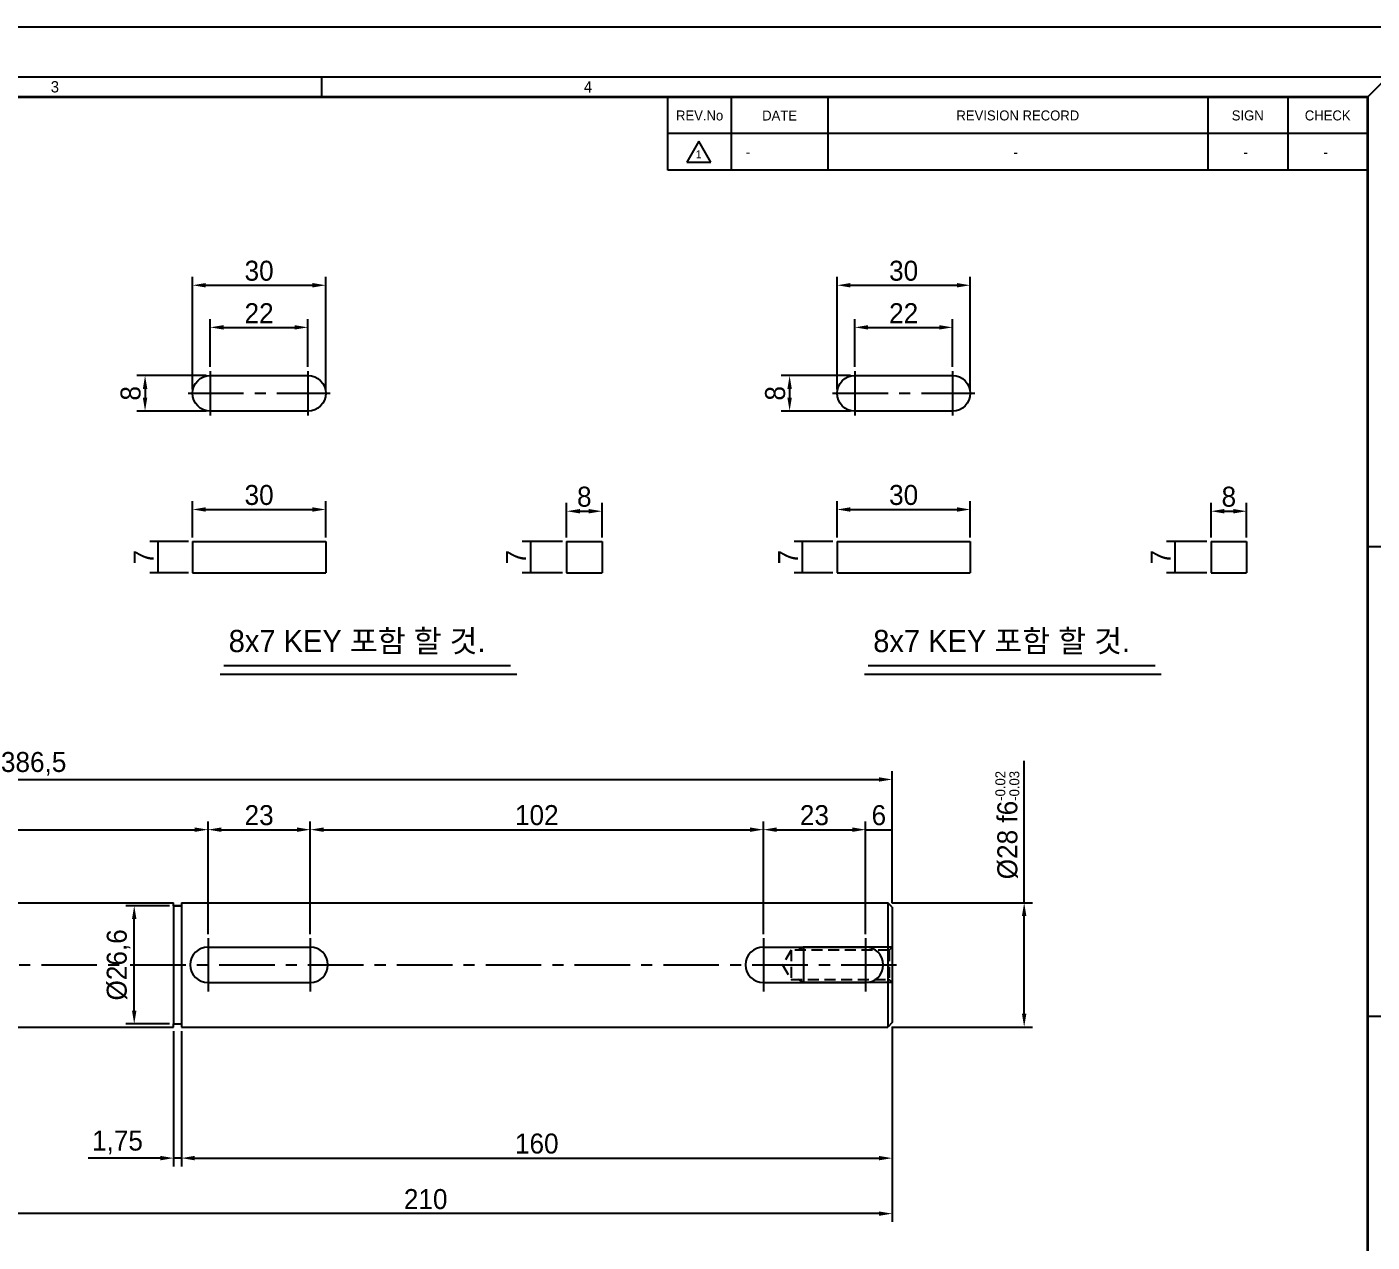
# Model space of a CAD drawing. Header units: inches. Extents: x 0 to 23821, y 0 to 11279.
# Drawn here: x 17371.7 to 17674.5, y 171.9 to 445.5 of the extents above; entities that cross this region are included whole.
import ezdxf

# ---------------------------------------------------------------- set-up
doc = ezdxf.new("R2010")
doc.units = ezdxf.units.IN
doc.header["$LTSCALE"] = 10
doc.header["$MEASUREMENT"] = 0
doc.linetypes.add('CENTER', pattern=[2, 1.25, -0.25, 0.25, -0.25])
doc.linetypes.add('HIDDEN', pattern=[0.375, 0.25, -0.125])
doc.layers.get('Defpoints').update_dxf_attribs({"color": 8})
for name, color, linetype in [('11', 1, 'CENTER'), ('22', 2, 'HIDDEN'), ('44', 4, 'Continuous'), ('T', 3, 'Continuous')]:
    doc.layers.add(name, color=color, linetype=linetype)
doc.styles.add('SCI', font='')
doc.styles.get('SCI').set_extended_font_data('Gulim')
doc.dimstyles.new('SCH', dxfattribs={"dimtxt": 2.5, "dimasz": 2, "dimexe": 1.25, "dimexo": 0.625, "dimtad": 1, "dimdec": 8, "dimtxsty": 'SCI', "dimcen": 2.5, "dimclrd": 4, "dimclre": 4, "dimclrt": 7, "dimadec": 8, "dimazin": 2, "dimtfac": 1, "dimtdec": 8, "dimtmove": 0, "dimatfit": 3, "dimfxl": 1, "dimarcsym": 0})
doc.dimstyles.new('SCH$0', dxfattribs={"dimtxt": 2.5, "dimasz": 2, "dimexe": 1.25, "dimexo": 0.625, "dimtad": 1, "dimdec": 3, "dimtxsty": 'SCI', "dimcen": 2.5, "dimclrd": 4, "dimclre": 4, "dimclrt": 7, "dimadec": 8, "dimazin": 2, "dimtfac": 1, "dimtdec": 3, "dimtmove": 0, "dimatfit": 3, "dimfxl": 1, "dimarcsym": 0})

# ---------------------------------------------------------------- blocks, each defined once
blk = doc.blocks.new('A$C9cea946e')
blk.add_lwpolyline([(0, 11, 1), (-8, 11), (-8, -11, 1), (0, -11)], format="xyb", close=True)
at = {"layer": '11'}
for p, q in [((-4, 16), (-4, -16)), ((-9, 11), (1, 11)), ((-9, -11), (1, -11))]:
    blk.add_line(p, q, dxfattribs=at)
blk = doc.blocks.new('A$C599a7360')
for p, q in [((-14, -177.5), (-14, -222.75)), ((14, -177.5), (14, -222.75)), ((-13.3, -222.75), (-13.3, -224.5)), ((13.3, -222.75), (-13.3, -222.75)), ((13.3, -222.75), (13.3, -224.5)), ((-14, -224.5), (-14, -383.5)), ((13.3, -224.5), (-13.3, -224.5)), ((14, -224.5), (13.3, -224.5)), ((14, -224.5), (14, -383.5)), ((-4, -230.5), (-4, -253.5)), ((4, -230.5), (4, -253.5)), ((-4, -355.5), (-4, -378.5)), ((4, -355.5), (4, -378.5)), ((14, -383.5), (-14, -383.5)), ((-13, -384.5), (-14, -383.5)), ((13, -384.5), (-13, -384.5)), ((13, -384.5), (14, -383.5))]:
    blk.add_line(p, q)
for points in [[(-14, -222.75), (-13.3, -222.75), (-13.3, -224.5), (-14, -224.5)], [(13.3, -224.5), (13.3, -222.75), (14, -222.75)]]:
    blk.add_lwpolyline(points)
for centre, start, end in [((0, -230.5), 0, 180), ((0, -253.5), 180, 0), ((0, -355.5), 0, 180), ((0, -378.5), 180, 0)]:
    blk.add_arc(centre, 4, start, end)
at = {"layer": '11'}
for p, q in [((0, 7), (0, -385.5)), ((6, -230.5), (-6, -230.5)), ((6, -253.5), (-6, -253.5)), ((6, -355.5), (-6, -355.5)), ((6, -378.5), (-6, -378.5))]:
    blk.add_line(p, q, dxfattribs=at)
at = {"layer": '22'}
for p, q in [((0, -359.81), (-3.32, -361.73)), ((3.32, -361.73), (0, -359.81)), ((3.32, -361.73), (-3.32, -361.73)), ((-3.32, -361.73), (-3.32, -383.82)), ((3.32, -383.82), (3.32, -361.73)), ((-4, -384.5), (-3.32, -383.82)), ((3.32, -383.82), (-3.32, -383.82)), ((3.32, -383.82), (4, -384.5))]:
    blk.add_line(p, q, dxfattribs=at)
at = {"layer": 'T'}
for p, q in [((-4, -364.5), (-3.32, -363.33)), ((4, -364.5), (3.32, -363.33)), ((4, -364.5), (-4, -364.5)), ((-4, -384.5), (-4, -364.5)), ((4, -384.5), (4, -364.5))]:
    blk.add_line(p, q, dxfattribs=at)
blk = doc.blocks.new('A$C5b8731fd')
for p, q in [((0, 0), (-2.25, -3.9)), ((2.25, -3.9), (0, 0)), ((-2.25, -3.9), (2.25, -3.9))]:
    blk.add_line(p, q)
blk = doc.blocks.new('SECHANG REV')
at = {"color": 7}
blk.add_line((-52.5, 0), (-52.5, 5.5), dxfattribs=at)
at = {"color": 3}
for p, q in [((-43, 5.5), (-43, 0)), ((-28.5, 5.5), (-28.5, 0)), ((28.5, 5.5), (28.5, 0)), ((40.5, 5.5), (40.5, 0)), ((52.5, 5.5), (52.5, 0))]:
    blk.add_line(p, q, dxfattribs=at)
blk.add_line((52.5, 0), (-52.5, 0))
blk = doc.blocks.new('A$C0ce16c84')
at = {"color": 3}
blk.add_line((0, 0), (105, 0), dxfattribs=at)
blk.add_blockref('SECHANG REV', (52.5, -5.5))
at = {"char_height": 1.5, "attachment_point": 5, "style": 'SCI'}
for s, insert, width in [('REVISION RECORD', (52.5, -2.8), 57), ('SIGN', (87, -2.8), 12), ('CHECK', (99, -2.8), 12), ('REV.No', (4.75, -2.8), 9.5), ('DATE', (16.75, -2.8), 14.5)]:
    blk.add_mtext(s, dxfattribs=dict(at, insert=insert, width=width))
blk = doc.blocks.new('A$C82e70aa9')
at = {"color": 2}
for p, q in [((252, -7.5), (252, -10.5)), ((412, -7.5), (409, -10.5))]:
    blk.add_line(p, q, dxfattribs=at)
at = {"color": 3}
blk.add_line((304, -10.5), (409, -10.5), dxfattribs=at)
for p, q in [((409, -78), (412, -78)), ((412, -148.5), (409, -148.5))]:
    blk.add_line(p, q)
at = {"color": 1}
blk.add_lwpolyline([(0, 0), (420, 0), (420, -297), (0, -297)], close=True, dxfattribs=at)
at = {"color": 2}
blk.add_lwpolyline([(12, -7.5), (412, -7.5), (412, -289.5), (12, -289.5)], close=True, dxfattribs=at)
at = {"const_width": 0.4}
blk.add_lwpolyline([(15, -10.5), (409, -10.5), (409, -286.5), (15, -286.5)], close=True, dxfattribs=at)
at = {"color": 2, "char_height": 1.7, "width": 80, "attachment_point": 5, "style": 'SCI'}
for s, insert in [('3', (212, -9)), ('4', (292, -9))]:
    blk.add_mtext(s, dxfattribs=dict(at, insert=insert))
blk = doc.blocks.new('*D471')
at = {"color": 4, "lineweight": -2, "transparency": 16777216}
for p, q in [((17300.97, 242.28), (17300.97, 266.65)), ((17412.47, 241.28), (17412.47, 266.65)), ((17303.97, 264.78), (17409.47, 264.78))]:
    blk.add_line(p, q, dxfattribs=at)
at = {"color": 4, "transparency": 16777216}
for points in [[(17303.97, 265.28), (17303.97, 264.28), (17300.97, 264.78)], [(17409.47, 265.28), (17409.47, 264.28), (17412.47, 264.78)]]:
    blk.add_solid(points, dxfattribs=at)
at = {"layer": 'Defpoints', "color": 0, "transparency": 16777216}
for p in [(17412.47, 264.78), (17300.97, 241.34), (17412.47, 240.34)]:
    blk.add_point(p, dxfattribs=at)
at = {"color": 7, "transparency": 16777216, "insert": (17356.72, 268.3), "char_height": 4.5, "attachment_point": 5, "style": 'SCI'}
blk.add_mtext('111,5', dxfattribs=at)
blk = doc.blocks.new('*D472')
at = {"color": 4, "lineweight": -2, "transparency": 16777216}
for p, q in [((17412.47, 241.28), (17412.47, 266.65)), ((17435.47, 241.28), (17435.47, 266.65)), ((17415.47, 264.78), (17432.47, 264.78))]:
    blk.add_line(p, q, dxfattribs=at)
at = {"color": 4, "transparency": 16777216}
for points in [[(17415.47, 265.28), (17415.47, 264.28), (17412.47, 264.78)], [(17432.47, 265.28), (17432.47, 264.28), (17435.47, 264.78)]]:
    blk.add_solid(points, dxfattribs=at)
at = {"layer": 'Defpoints', "color": 0, "transparency": 16777216}
for p in [(17435.47, 264.78), (17412.47, 240.34), (17435.47, 240.34)]:
    blk.add_point(p, dxfattribs=at)
at = {"color": 7, "transparency": 16777216, "insert": (17423.97, 268.02), "char_height": 4.5, "attachment_point": 5, "style": 'SCI'}
blk.add_mtext('23', dxfattribs=at)
blk = doc.blocks.new('*D473')
at = {"color": 4, "lineweight": -2, "transparency": 16777216}
for p, q in [((17435.47, 241.28), (17435.47, 266.65)), ((17537.47, 241.28), (17537.47, 266.65)), ((17438.47, 264.78), (17534.47, 264.78))]:
    blk.add_line(p, q, dxfattribs=at)
at = {"color": 4, "transparency": 16777216}
for points in [[(17438.47, 265.28), (17438.47, 264.28), (17435.47, 264.78)], [(17534.47, 265.28), (17534.47, 264.28), (17537.47, 264.78)]]:
    blk.add_solid(points, dxfattribs=at)
at = {"layer": 'Defpoints', "color": 0, "transparency": 16777216}
for p in [(17537.47, 264.78), (17435.47, 240.34), (17537.47, 240.34)]:
    blk.add_point(p, dxfattribs=at)
at = {"color": 7, "transparency": 16777216, "insert": (17486.47, 268.03), "char_height": 4.5, "attachment_point": 5, "style": 'SCI'}
blk.add_mtext('102', dxfattribs=at)
blk = doc.blocks.new('*D474')
at = {"color": 4, "lineweight": -2, "transparency": 16777216}
for p, q in [((17537.47, 241.28), (17537.47, 266.65)), ((17560.47, 241.28), (17560.47, 266.65)), ((17540.47, 264.78), (17557.47, 264.78))]:
    blk.add_line(p, q, dxfattribs=at)
at = {"color": 4, "transparency": 16777216}
for points in [[(17540.47, 265.28), (17540.47, 264.28), (17537.47, 264.78)], [(17557.47, 265.28), (17557.47, 264.28), (17560.47, 264.78)]]:
    blk.add_solid(points, dxfattribs=at)
at = {"layer": 'Defpoints', "color": 0, "transparency": 16777216}
for p in [(17560.47, 264.78), (17537.47, 240.34), (17560.47, 240.34)]:
    blk.add_point(p, dxfattribs=at)
at = {"color": 7, "transparency": 16777216, "insert": (17548.97, 268.02), "char_height": 4.5, "attachment_point": 5, "style": 'SCI'}
blk.add_mtext('23', dxfattribs=at)
blk = doc.blocks.new('*D475')
at = {"color": 4, "lineweight": -2, "transparency": 16777216}
for p, q in [((17560.47, 241.28), (17560.47, 266.65)), ((17566.47, 248.28), (17566.47, 266.65)), ((17560.47, 264.78), (17566.47, 264.78))]:
    blk.add_line(p, q, dxfattribs=at)
at = {"layer": 'Defpoints', "color": 0, "transparency": 16777216}
for p in [(17566.47, 264.78), (17566.47, 247.34), (17560.47, 240.34)]:
    blk.add_point(p, dxfattribs=at)
at = {"color": 7, "transparency": 16777216, "insert": (17563.47, 268.02), "char_height": 4.5, "attachment_point": 5, "style": 'SCI'}
blk.add_mtext('6', dxfattribs=at)
blk = doc.blocks.new('*D476')
at = {"color": 4, "lineweight": -2, "transparency": 16777216}
for p, q in [((17179.97, 251.78), (17179.97, 277.95)), ((17182.97, 276.08), (17563.47, 276.08)), ((17566.47, 248.28), (17566.47, 277.95))]:
    blk.add_line(p, q, dxfattribs=at)
at = {"color": 4, "transparency": 16777216}
for points in [[(17182.97, 276.58), (17182.97, 275.58), (17179.97, 276.08)], [(17563.47, 276.58), (17563.47, 275.58), (17566.47, 276.08)]]:
    blk.add_solid(points, dxfattribs=at)
at = {"layer": 'Defpoints', "color": 0, "transparency": 16777216}
for p in [(17566.47, 276.08), (17179.97, 250.84), (17566.47, 247.34)]:
    blk.add_point(p, dxfattribs=at)
at = {"color": 7, "transparency": 16777216, "insert": (17373.22, 279.6), "char_height": 4.5, "attachment_point": 5, "style": 'SCI'}
blk.add_mtext('386,5', dxfattribs=at)
blk = doc.blocks.new('*D477')
at = {"color": 4, "lineweight": -2, "transparency": 16777216}
for p, q in [((17404.72, 219.4), (17404.72, 188.97)), ((17406.47, 219.4), (17406.47, 188.97)), ((17401.72, 190.84), (17385.46, 190.84)), ((17406.47, 190.84), (17404.72, 190.84)), ((17409.47, 190.84), (17412.47, 190.84))]:
    blk.add_line(p, q, dxfattribs=at)
at = {"color": 4, "transparency": 16777216}
for points in [[(17401.72, 191.34), (17401.72, 190.34), (17404.72, 190.84)], [(17409.47, 191.34), (17409.47, 190.34), (17406.47, 190.84)]]:
    blk.add_solid(points, dxfattribs=at)
at = {"layer": 'Defpoints', "color": 0, "transparency": 16777216}
for p in [(17404.72, 220.34), (17406.47, 220.34), (17404.72, 190.84)]:
    blk.add_point(p, dxfattribs=at)
at = {"color": 7, "transparency": 16777216, "insert": (17392.09, 194.37), "char_height": 4.5, "attachment_point": 5, "style": 'SCI'}
blk.add_mtext('1,75', dxfattribs=at)
blk = doc.blocks.new('*D478')
at = {"color": 4, "lineweight": -2, "transparency": 16777216}
for p, q in [((17406.47, 219.4), (17406.47, 188.97)), ((17566.47, 220.4), (17566.47, 188.97)), ((17409.47, 190.84), (17563.47, 190.84))]:
    blk.add_line(p, q, dxfattribs=at)
at = {"color": 4, "transparency": 16777216}
for points in [[(17409.47, 191.34), (17409.47, 190.34), (17406.47, 190.84)], [(17563.47, 191.34), (17563.47, 190.34), (17566.47, 190.84)]]:
    blk.add_solid(points, dxfattribs=at)
at = {"layer": 'Defpoints', "color": 0, "transparency": 16777216}
for p in [(17566.47, 221.34), (17406.47, 220.34), (17566.47, 190.84)]:
    blk.add_point(p, dxfattribs=at)
at = {"color": 7, "transparency": 16777216, "insert": (17486.47, 194.09), "char_height": 4.5, "attachment_point": 5, "style": 'SCI'}
blk.add_mtext('160', dxfattribs=at)
blk = doc.blocks.new('*D479')
at = {"color": 4, "lineweight": -2, "transparency": 16777216}
for p, q in [((17566.47, 220.4), (17566.47, 176.46)), ((17356.47, 215.9), (17356.47, 176.46)), ((17563.47, 178.34), (17359.47, 178.34))]:
    blk.add_line(p, q, dxfattribs=at)
at = {"color": 4, "transparency": 16777216}
for points in [[(17359.47, 178.84), (17359.47, 177.84), (17356.47, 178.34)], [(17563.47, 178.84), (17563.47, 177.84), (17566.47, 178.34)]]:
    blk.add_solid(points, dxfattribs=at)
at = {"layer": 'Defpoints', "color": 0, "transparency": 16777216}
for p in [(17566.47, 221.34), (17356.47, 216.84), (17356.47, 178.34)]:
    blk.add_point(p, dxfattribs=at)
at = {"color": 7, "transparency": 16777216, "insert": (17461.47, 181.59), "char_height": 4.5, "attachment_point": 5, "style": 'SCI'}
blk.add_mtext('210', dxfattribs=at)
blk = doc.blocks.new('*D482')
at = {"color": 4, "lineweight": -2, "transparency": 16777216}
for p, q in [((17403.79, 247.64), (17393.98, 247.64)), ((17395.86, 224.04), (17395.86, 244.64)), ((17403.79, 221.04), (17393.98, 221.04))]:
    blk.add_line(p, q, dxfattribs=at)
at = {"color": 4, "transparency": 16777216}
for points in [[(17395.36, 244.64), (17396.36, 244.64), (17395.86, 247.64)], [(17395.36, 224.04), (17396.36, 224.04), (17395.86, 221.04)]]:
    blk.add_solid(points, dxfattribs=at)
at = {"layer": 'Defpoints', "color": 0, "transparency": 16777216}
for p in [(17395.86, 247.64), (17404.72, 247.64), (17404.72, 221.04)]:
    blk.add_point(p, dxfattribs=at)
at = {"color": 7, "transparency": 16777216, "insert": (17392.34, 234.34), "char_height": 4.5, "attachment_point": 5, "rotation": 90, "style": 'SCI'}
blk.add_mtext('%%C26,6', dxfattribs=at)
blk = doc.blocks.new('*D483')
at = {"color": 4, "lineweight": -2, "transparency": 16777216}
for p, q in [((17596.18, 248.34), (17596.18, 280.27)), ((17566.41, 248.34), (17598.05, 248.34)), ((17596.18, 223.34), (17596.18, 245.34)), ((17566.41, 220.34), (17598.05, 220.34))]:
    blk.add_line(p, q, dxfattribs=at)
at = {"color": 4, "transparency": 16777216}
for points in [[(17595.68, 245.34), (17596.68, 245.34), (17596.18, 248.34)], [(17595.68, 223.34), (17596.68, 223.34), (17596.18, 220.34)]]:
    blk.add_solid(points, dxfattribs=at)
at = {"layer": 'Defpoints', "color": 0, "transparency": 16777216}
for p in [(17565.47, 248.34), (17596.18, 248.34), (17565.47, 220.34)]:
    blk.add_point(p, dxfattribs=at)
at = {"color": 7, "transparency": 16777216, "insert": (17592.39, 265.8), "char_height": 4.5, "attachment_point": 5, "rotation": 90, "style": 'SCI'}
blk.add_mtext('\\A1;%%C28{\\H1.00x; f6{\\H0.5x;\\S-0.02^ -0.03;}}', dxfattribs=at)
blk = doc.blocks.new('*D503')
at = {"color": 4, "lineweight": -2, "transparency": 16777216}
for p, q in [((17412.97, 368.95), (17412.97, 379.73)), ((17434.97, 368.95), (17434.97, 379.73)), ((17415.97, 377.86), (17431.97, 377.86))]:
    blk.add_line(p, q, dxfattribs=at)
at = {"color": 4, "transparency": 16777216}
for points in [[(17415.97, 378.36), (17415.97, 377.36), (17412.97, 377.86)], [(17431.97, 378.36), (17431.97, 377.36), (17434.97, 377.86)]]:
    blk.add_solid(points, dxfattribs=at)
at = {"layer": 'Defpoints', "color": 0, "transparency": 16777216}
for p in [(17434.97, 377.86), (17412.97, 368.01), (17434.97, 368.01)]:
    blk.add_point(p, dxfattribs=at)
at = {"color": 7, "transparency": 16777216, "insert": (17423.97, 381.05), "char_height": 4.5, "attachment_point": 5, "style": 'SCI'}
blk.add_mtext('22', dxfattribs=at)
blk = doc.blocks.new('*D504')
at = {"color": 4, "lineweight": -2, "transparency": 16777216}
for p, q in [((17408.97, 363.95), (17408.97, 389.22)), ((17438.97, 363.95), (17438.97, 389.22)), ((17411.97, 387.34), (17435.97, 387.34))]:
    blk.add_line(p, q, dxfattribs=at)
at = {"color": 4, "transparency": 16777216}
for points in [[(17411.97, 387.84), (17411.97, 386.84), (17408.97, 387.34)], [(17435.97, 387.84), (17435.97, 386.84), (17438.97, 387.34)]]:
    blk.add_solid(points, dxfattribs=at)
at = {"layer": 'Defpoints', "color": 0, "transparency": 16777216}
for p in [(17438.97, 387.34), (17408.97, 363.01), (17438.97, 363.01)]:
    blk.add_point(p, dxfattribs=at)
at = {"color": 7, "transparency": 16777216, "insert": (17423.97, 390.58), "char_height": 4.5, "attachment_point": 5, "style": 'SCI'}
blk.add_mtext('30', dxfattribs=at)
blk = doc.blocks.new('*D505')
at = {"color": 4, "lineweight": -2, "transparency": 16777216}
for p, q in [((17412.04, 367.01), (17396.43, 367.01)), ((17398.3, 364.01), (17398.3, 362.01)), ((17412.04, 359.01), (17396.43, 359.01))]:
    blk.add_line(p, q, dxfattribs=at)
at = {"color": 4, "transparency": 16777216}
for points in [[(17397.8, 364.01), (17398.8, 364.01), (17398.3, 367.01)], [(17397.8, 362.01), (17398.8, 362.01), (17398.3, 359.01)]]:
    blk.add_solid(points, dxfattribs=at)
at = {"layer": 'Defpoints', "color": 0, "transparency": 16777216}
for p in [(17412.97, 367.01), (17398.3, 359.01), (17412.97, 359.01)]:
    blk.add_point(p, dxfattribs=at)
at = {"color": 7, "transparency": 16777216, "insert": (17395.06, 363.01), "char_height": 4.5, "attachment_point": 5, "rotation": 90, "style": 'SCI'}
blk.add_mtext('8', dxfattribs=at)
blk = doc.blocks.new('*D506')
at = {"color": 4, "lineweight": -2, "transparency": 16777216}
for p, q in [((17408.97, 330.56), (17408.97, 338.73)), ((17411.97, 336.86), (17435.97, 336.86)), ((17438.97, 330.56), (17438.97, 338.73))]:
    blk.add_line(p, q, dxfattribs=at)
at = {"color": 4, "transparency": 16777216}
for points in [[(17411.97, 337.36), (17411.97, 336.36), (17408.97, 336.86)], [(17435.97, 337.36), (17435.97, 336.36), (17438.97, 336.86)]]:
    blk.add_solid(points, dxfattribs=at)
at = {"layer": 'Defpoints', "color": 0, "transparency": 16777216}
for p in [(17438.97, 336.86), (17408.97, 329.62), (17438.97, 329.62)]:
    blk.add_point(p, dxfattribs=at)
at = {"color": 7, "transparency": 16777216, "insert": (17423.97, 340.1), "char_height": 4.5, "attachment_point": 5, "style": 'SCI'}
blk.add_mtext('30', dxfattribs=at)
blk = doc.blocks.new('*D507')
at = {"color": 4, "lineweight": -2, "transparency": 16777216}
for p, q in [((17408.04, 329.62), (17399.34, 329.62)), ((17401.22, 322.62), (17401.22, 329.62)), ((17408.04, 322.62), (17399.34, 322.62))]:
    blk.add_line(p, q, dxfattribs=at)
at = {"layer": 'Defpoints', "color": 0, "transparency": 16777216}
for p in [(17401.22, 329.62), (17408.97, 329.62), (17408.97, 322.62)]:
    blk.add_point(p, dxfattribs=at)
at = {"color": 7, "transparency": 16777216, "insert": (17397.97, 326.12), "char_height": 4.5, "attachment_point": 5, "rotation": 90, "style": 'SCI'}
blk.add_mtext('7', dxfattribs=at)
blk = doc.blocks.new('*D508')
at = {"color": 4, "lineweight": -2, "transparency": 16777216}
for p, q in [((17493.17, 330.56), (17493.17, 338.34)), ((17496.17, 336.47), (17498.17, 336.47)), ((17501.17, 330.56), (17501.17, 338.34))]:
    blk.add_line(p, q, dxfattribs=at)
at = {"color": 4, "transparency": 16777216}
for points in [[(17496.17, 336.97), (17496.17, 335.97), (17493.17, 336.47)], [(17498.17, 336.97), (17498.17, 335.97), (17501.17, 336.47)]]:
    blk.add_solid(points, dxfattribs=at)
at = {"layer": 'Defpoints', "color": 0, "transparency": 16777216}
for p in [(17501.17, 336.47), (17493.17, 329.62), (17501.17, 329.62)]:
    blk.add_point(p, dxfattribs=at)
at = {"color": 7, "transparency": 16777216, "insert": (17497.17, 339.71), "char_height": 4.5, "attachment_point": 5, "style": 'SCI'}
blk.add_mtext('8', dxfattribs=at)
blk = doc.blocks.new('*D509')
at = {"color": 4, "lineweight": -2, "transparency": 16777216}
for p, q in [((17492.23, 329.62), (17483.16, 329.62)), ((17485.04, 329.62), (17485.04, 322.62)), ((17492.23, 322.62), (17483.16, 322.62))]:
    blk.add_line(p, q, dxfattribs=at)
at = {"layer": 'Defpoints', "color": 0, "transparency": 16777216}
for p in [(17493.17, 329.62), (17485.04, 322.62), (17493.17, 322.62)]:
    blk.add_point(p, dxfattribs=at)
at = {"color": 7, "transparency": 16777216, "insert": (17481.79, 326.12), "char_height": 4.5, "attachment_point": 5, "rotation": 90, "style": 'SCI'}
blk.add_mtext('7', dxfattribs=at)
blk = doc.blocks.new('*D514')
at = {"color": 4, "lineweight": -2, "transparency": 16777216}
for p, q in [((17558.05, 368.95), (17558.05, 379.73)), ((17580.05, 368.95), (17580.05, 379.73)), ((17561.05, 377.86), (17577.05, 377.86))]:
    blk.add_line(p, q, dxfattribs=at)
at = {"color": 4, "transparency": 16777216}
for points in [[(17561.05, 378.36), (17561.05, 377.36), (17558.05, 377.86)], [(17577.05, 378.36), (17577.05, 377.36), (17580.05, 377.86)]]:
    blk.add_solid(points, dxfattribs=at)
at = {"layer": 'Defpoints', "color": 0, "transparency": 16777216}
for p in [(17580.05, 377.86), (17558.05, 368.01), (17580.05, 368.01)]:
    blk.add_point(p, dxfattribs=at)
at = {"color": 7, "transparency": 16777216, "insert": (17569.05, 381.05), "char_height": 4.5, "attachment_point": 5, "style": 'SCI'}
blk.add_mtext('22', dxfattribs=at)
blk = doc.blocks.new('*D515')
at = {"color": 4, "lineweight": -2, "transparency": 16777216}
for p, q in [((17554.05, 363.95), (17554.05, 389.22)), ((17584.05, 363.95), (17584.05, 389.22)), ((17557.05, 387.34), (17581.05, 387.34))]:
    blk.add_line(p, q, dxfattribs=at)
at = {"color": 4, "transparency": 16777216}
for points in [[(17557.05, 387.84), (17557.05, 386.84), (17554.05, 387.34)], [(17581.05, 387.84), (17581.05, 386.84), (17584.05, 387.34)]]:
    blk.add_solid(points, dxfattribs=at)
at = {"layer": 'Defpoints', "color": 0, "transparency": 16777216}
for p in [(17584.05, 387.34), (17554.05, 363.01), (17584.05, 363.01)]:
    blk.add_point(p, dxfattribs=at)
at = {"color": 7, "transparency": 16777216, "insert": (17569.05, 390.58), "char_height": 4.5, "attachment_point": 5, "style": 'SCI'}
blk.add_mtext('30', dxfattribs=at)
blk = doc.blocks.new('*D516')
at = {"color": 4, "lineweight": -2, "transparency": 16777216}
for p, q in [((17557.12, 367.01), (17541.51, 367.01)), ((17543.38, 364.01), (17543.38, 362.01)), ((17557.12, 359.01), (17541.51, 359.01))]:
    blk.add_line(p, q, dxfattribs=at)
at = {"color": 4, "transparency": 16777216}
for points in [[(17542.88, 364.01), (17543.88, 364.01), (17543.38, 367.01)], [(17542.88, 362.01), (17543.88, 362.01), (17543.38, 359.01)]]:
    blk.add_solid(points, dxfattribs=at)
at = {"layer": 'Defpoints', "color": 0, "transparency": 16777216}
for p in [(17558.05, 367.01), (17543.38, 359.01), (17558.05, 359.01)]:
    blk.add_point(p, dxfattribs=at)
at = {"color": 7, "transparency": 16777216, "insert": (17540.14, 363.01), "char_height": 4.5, "attachment_point": 5, "rotation": 90, "style": 'SCI'}
blk.add_mtext('8', dxfattribs=at)
blk = doc.blocks.new('*D510')
at = {"color": 4, "lineweight": -2, "transparency": 16777216}
for p, q in [((17554.05, 330.56), (17554.05, 338.73)), ((17557.05, 336.86), (17581.05, 336.86)), ((17584.05, 330.56), (17584.05, 338.73))]:
    blk.add_line(p, q, dxfattribs=at)
at = {"color": 4, "transparency": 16777216}
for points in [[(17557.05, 337.36), (17557.05, 336.36), (17554.05, 336.86)], [(17581.05, 337.36), (17581.05, 336.36), (17584.05, 336.86)]]:
    blk.add_solid(points, dxfattribs=at)
at = {"layer": 'Defpoints', "color": 0, "transparency": 16777216}
for p in [(17584.05, 336.86), (17554.05, 329.62), (17584.05, 329.62)]:
    blk.add_point(p, dxfattribs=at)
at = {"color": 7, "transparency": 16777216, "insert": (17569.05, 340.1), "char_height": 4.5, "attachment_point": 5, "style": 'SCI'}
blk.add_mtext('30', dxfattribs=at)
blk = doc.blocks.new('*D511')
at = {"color": 4, "lineweight": -2, "transparency": 16777216}
for p, q in [((17553.12, 329.62), (17544.42, 329.62)), ((17546.3, 322.62), (17546.3, 329.62)), ((17553.12, 322.62), (17544.42, 322.62))]:
    blk.add_line(p, q, dxfattribs=at)
at = {"layer": 'Defpoints', "color": 0, "transparency": 16777216}
for p in [(17546.3, 329.62), (17554.05, 329.62), (17554.05, 322.62)]:
    blk.add_point(p, dxfattribs=at)
at = {"color": 7, "transparency": 16777216, "insert": (17543.05, 326.12), "char_height": 4.5, "attachment_point": 5, "rotation": 90, "style": 'SCI'}
blk.add_mtext('7', dxfattribs=at)
blk = doc.blocks.new('*D512')
at = {"color": 4, "lineweight": -2, "transparency": 16777216}
for p, q in [((17638.25, 330.56), (17638.25, 338.34)), ((17641.25, 336.47), (17643.25, 336.47)), ((17646.25, 330.56), (17646.25, 338.34))]:
    blk.add_line(p, q, dxfattribs=at)
at = {"color": 4, "transparency": 16777216}
for points in [[(17641.25, 336.97), (17641.25, 335.97), (17638.25, 336.47)], [(17643.25, 336.97), (17643.25, 335.97), (17646.25, 336.47)]]:
    blk.add_solid(points, dxfattribs=at)
at = {"layer": 'Defpoints', "color": 0, "transparency": 16777216}
for p in [(17646.25, 336.47), (17638.25, 329.62), (17646.25, 329.62)]:
    blk.add_point(p, dxfattribs=at)
at = {"color": 7, "transparency": 16777216, "insert": (17642.25, 339.71), "char_height": 4.5, "attachment_point": 5, "style": 'SCI'}
blk.add_mtext('8', dxfattribs=at)
blk = doc.blocks.new('*D513')
at = {"color": 4, "lineweight": -2, "transparency": 16777216}
for p, q in [((17637.31, 329.62), (17628.24, 329.62)), ((17630.12, 329.62), (17630.12, 322.62)), ((17637.31, 322.62), (17628.24, 322.62))]:
    blk.add_line(p, q, dxfattribs=at)
at = {"layer": 'Defpoints', "color": 0, "transparency": 16777216}
for p in [(17638.25, 329.62), (17630.12, 322.62), (17638.25, 322.62)]:
    blk.add_point(p, dxfattribs=at)
at = {"color": 7, "transparency": 16777216, "insert": (17626.87, 326.12), "char_height": 4.5, "attachment_point": 5, "rotation": 90, "style": 'SCI'}
blk.add_mtext('7', dxfattribs=at)

msp = doc.modelspace()

# ---------------------------------------------------------------- linework, layer by layer
for p, q in [((17408.97346935, 329.6227212), (17408.97346935, 322.6227212)), ((17408.97346935, 329.6227212), (17438.97346935, 329.6227212)), ((17438.97346935, 329.6227212), (17438.97346935, 322.6227212)), ((17493.1710411, 329.6227212), (17501.1710411, 329.6227212)), ((17493.1710411, 329.6227212), (17493.1710411, 322.6227212)), ((17501.1710411, 329.6227212), (17501.1710411, 322.6227212)), ((17554.05345795, 329.6227212), (17554.05345795, 322.6227212)), ((17554.05345795, 329.6227212), (17584.05345795, 329.6227212)), ((17584.05345795, 329.6227212), (17584.05345795, 322.6227212)), ((17638.25102969, 329.6227212), (17646.25102969, 329.6227212)), ((17638.25102969, 329.6227212), (17638.25102969, 322.6227212)), ((17646.25102969, 329.6227212), (17646.25102969, 322.6227212)), ((17408.97346935, 322.6227212), (17438.97346935, 322.6227212)), ((17493.1710411, 322.6227212), (17501.1710411, 322.6227212)), ((17554.05345795, 322.6227212), (17584.05345795, 322.6227212)), ((17638.25102969, 322.6227212), (17646.25102969, 322.6227212))]:
    msp.add_line(p, q)
at = {"color": 3}
for p, q in [((17415.17518595, 299.8034298), (17481.95766692, 299.8034298)), ((17416.02054681, 301.7043027), (17480.58399163, 301.7043027)), ((17560.25517454, 299.8034298), (17627.03765552, 299.8034298)), ((17561.1005354, 301.7043027), (17625.66398023, 301.7043027))]:
    msp.add_line(p, q, dxfattribs=at)

# ---------------------------------------------------------------- block references
for name, p, xscale, yscale, zscale in [('A$C82e70aa9', (17060, 445.5), 1.5, 1.5, 1.5), ('A$C0ce16c84', (17516, 429.75), 1.5, 1.5, 1.5), ('A$C5b8731fd', (17522.91355745, 419.74920017), 1.2, 1.2, 1.2)]:
    msp.add_blockref(name, p, dxfattribs=dict(xscale=xscale, yscale=yscale, zscale=zscale))
at = {"xscale": -1, "rotation": 90}
for p in [(17423.97346935, 359.01304341), (17569.05345795, 359.01304341)]:
    msp.add_blockref('A$C9cea946e', p, dxfattribs=at)
at = {"rotation": 90.00000000000001}
msp.add_blockref('A$C599a7360', (17181.97346935, 234.3401062), dxfattribs=at)
at = {"layer": '44', "xscale": 1.5, "yscale": 1.5, "zscale": 1.5}
msp.add_blockref('SECHANG REV', (17594.75, 413.25), dxfattribs=at)

# ---------------------------------------------------------------- texts
at = {"style": 'SCI'}
for p in [(17533.52413449, 416.19896804), (17593.7942743, 416.175), (17645.5442743, 416.175), (17663.5442743, 416.175)]:
    msp.add_text('-', height=2.25, dxfattribs=at).set_placement(p)
at = {"color": 7, "style": 'SCI'}
for p in [(17417.12687451, 304.75243615), (17562.2068631, 304.75243615)]:
    msp.add_text('8x7 KEY 포함 할 것.', height=5, dxfattribs=at).set_placement(p)
at = {"insert": (17522.91355745, 416.82385608), "char_height": 1.8, "width": 5.4046342249, "attachment_point": 5, "style": 'SCI'}
msp.add_mtext('{\\fGulim|b0|i0|c129|p50;1}', dxfattribs=at)

# ---------------------------------------------------------------- dimensions: what is measured, and where the dimension line sits
for base, p1, p2, dimstyle, override, picture, middle in [((17438.97346935, 387.34011175), (17408.97346935, 363.01304341), (17438.97346935, 363.01304341), 'SCH$0', {"dimscale": 1.5, "dimtxt": 3}, '*D504', (17423.97346935, 390.58453585)), ((17584.05345795, 387.34011175), (17554.05345795, 363.01304341), (17584.05345795, 363.01304341), 'SCH$0', {"dimscale": 1.5, "dimtxt": 3}, '*D515', (17569.05345795, 390.58453585)), ((17434.97346935, 377.855116), (17412.97346935, 368.01304341), (17434.97346935, 368.01304341), 'SCH$0', {"dimscale": 1.5, "dimtxt": 3}, '*D503', (17423.97346935, 381.04860801)), ((17580.05345795, 377.855116), (17558.05345795, 368.01304341), (17580.05345795, 368.01304341), 'SCH$0', {"dimscale": 1.5, "dimtxt": 3}, '*D514', (17569.05345795, 381.04860801)), ((17438.97346935, 336.85740972), (17408.97346935, 329.6227212), (17438.97346935, 329.6227212), 'SCH$0', {"dimscale": 1.5, "dimtxt": 3}, '*D506', (17423.97346935, 340.10183382)), ((17501.1710411, 336.46619184), (17493.1710411, 329.6227212), (17501.1710411, 329.6227212), 'SCH$0', {"dimscale": 1.5, "dimtxt": 3}, '*D508', (17497.1710411, 339.71061594)), ((17584.05345795, 336.85740972), (17554.05345795, 329.6227212), (17584.05345795, 329.6227212), 'SCH$0', {"dimscale": 1.5, "dimtxt": 3}, '*D510', (17569.05345795, 340.10183382)), ((17646.25102969, 336.46619184), (17638.25102969, 329.6227212), (17646.25102969, 329.6227212), 'SCH$0', {"dimscale": 1.5, "dimtxt": 3}, '*D512', (17642.25102969, 339.71061594)), ((17566.4734693519, 276.0777877419), (17179.9734693519, 250.8401061982), (17566.4734693519, 247.3401061982), 'SCH', {"dimscale": 1.5, "dimtxt": 3}, '*D476', (17373.2234693519, 279.6008403384)), ((17412.4734693521, 264.7779776574), (17300.9734693519, 241.3401061982), (17412.4734693521, 240.3401061982), 'SCH', {"dimscale": 1.5, "dimtxt": 3, "dimtmove": 1}, '*D471', (17356.723469352, 268.3040262592)), ((17435.4734693521, 264.7779776574), (17412.4734693521, 240.3401061982), (17435.4734693521, 240.3401061982), 'SCH', {"dimscale": 1.5, "dimtxt": 3, "dimtmove": 1}, '*D472', (17423.9734693521, 268.0224017586)), ((17537.4734693518, 264.7779776574), (17435.4734693521, 240.3401061982), (17537.4734693518, 240.3401061982), 'SCH', {"dimscale": 1.5, "dimtxt": 3, "dimtmove": 1}, '*D473', (17486.473469352, 268.0283937692)), ((17560.473469352, 264.7779776574), (17537.4734693518, 240.3401061982), (17560.473469352, 240.3401061982), 'SCH', {"dimscale": 1.5, "dimtxt": 3, "dimtmove": 1}, '*D474', (17548.9734693519, 268.0224017586)), ((17566.4734693519, 264.7779776574), (17560.473469352, 240.3401061982), (17566.4734693519, 247.3401061982), 'SCH', {"dimscale": 1.5, "dimtxt": 3, "dimtmove": 1}, '*D475', (17563.473469352, 268.0224017586)), ((17356.4734693517, 178.3389565592), (17566.4734693519, 221.3401061982), (17356.4734693517, 216.8401061982), 'SCH', {"dimscale": 1.5, "dimtxt": 3}, '*D479', (17461.4734693518, 181.5893726711)), ((17566.4734693519, 190.8441061834), (17406.4734693521, 220.3401061982), (17566.4734693519, 221.3401061982), 'SCH', {"dimscale": 1.5, "dimtxt": 3}, '*D478', (17486.473469352, 194.0945222953)), ((17404.72346935, 190.84410618), (17406.47346935, 220.3401062), (17404.72346935, 220.3401062), 'SCH', {"dimscale": 1.5, "dimtxt": 3}, '*D477', (17392.09056323, 194.37015479))]:
    dim = msp.add_linear_dim(base=base, p1=p1, p2=p2, dimstyle=dimstyle, override=override)
    dim.commit()
    dim.dimension.update_dxf_attribs({"geometry": picture, "text_midpoint": middle})
for base, p1, p2, picture, middle in [((17398.30404742, 359.01304341), (17412.97346935, 367.01304341), (17412.97346935, 359.01304341), '*D505', (17395.05962332, 363.01304341)), ((17543.38403601, 359.01304341), (17558.05345795, 367.01304341), (17558.05345795, 359.01304341), '*D516', (17540.13961191, 363.01304341)), ((17401.21528845, 329.6227212), (17408.97346935, 322.6227212), (17408.97346935, 329.6227212), '*D507', (17397.97086435, 326.1227212)), ((17485.03831388, 322.6227212), (17493.1710411, 329.6227212), (17493.1710411, 322.6227212), '*D509', (17481.79388978, 326.1227212)), ((17546.29527704, 329.6227212), (17554.05345795, 322.6227212), (17554.05345795, 329.6227212), '*D511', (17543.05085294, 326.1227212)), ((17630.11830248, 322.6227212), (17638.25102969, 329.6227212), (17638.25102969, 322.6227212), '*D513', (17626.87387837, 326.1227212))]:
    dim = msp.add_linear_dim(base=base, p1=p1, p2=p2, angle=90, dimstyle='SCH$0', override={"dimscale": 1.5, "dimtxt": 3})
    dim.commit()
    dim.dimension.update_dxf_attribs({"geometry": picture, "text_midpoint": middle})
for base, p1, p2, text, override, picture, middle in [((17596.1773753209, 248.3401061982), (17565.4734693519, 220.3401061982), (17565.4734693519, 248.3401061982), '%%C<>{\\H1.00x; f6{\\H0.5x;\\S-0.02^ -0.03;}}', {"dimscale": 1.5, "dimtxt": 3, "dimpost": '', "dimtol": 0, "dimlim": 0, "dimtp": -0.02, "dimtm": 0.033, "dimtfac": 1, "dimtdec": 2, "dimtolj": 1, "dimtzin": 8}, '*D483', (17592.3901749214, 265.8045702461)), ((17395.8585775169, 247.6401061982), (17404.7234693521, 221.0401061982), (17404.7234693521, 247.6401061982), '%%C<>', {"dimscale": 1.5, "dimtxt": 3}, '*D482', (17392.3355249203, 234.3401061982))]:
    dim = msp.add_linear_dim(base=base, p1=p1, p2=p2, angle=90, text=text, dimstyle='SCH', override=override)
    dim.commit()
    dim.dimension.update_dxf_attribs({"geometry": picture, "text_midpoint": middle})

doc.saveas('drawing.dxf')
